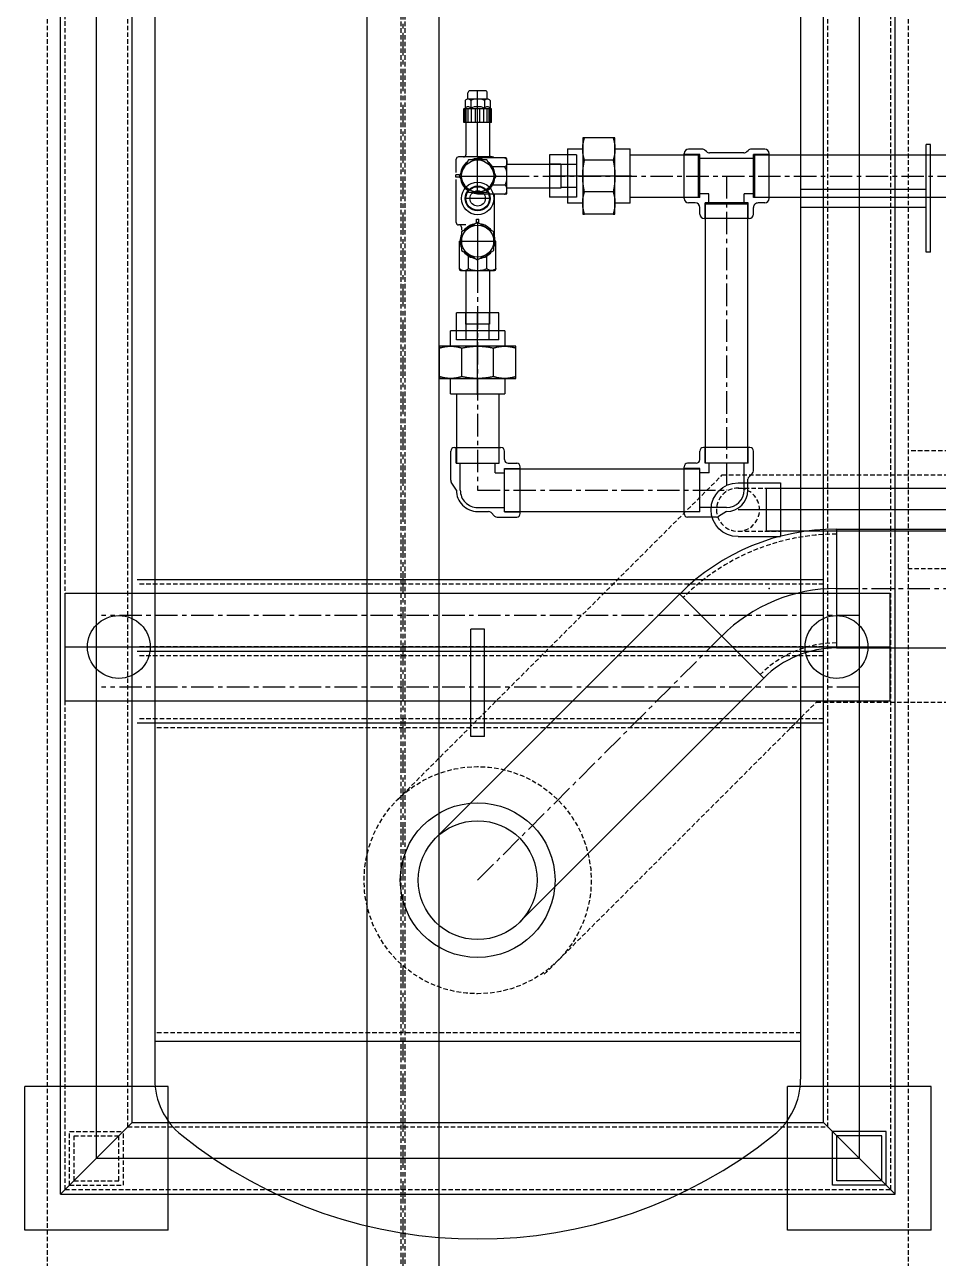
# Model space of a CAD drawing. Header units: inches. Extents: x -883 to 808, y -248 to 1051.
# Drawn here: x -539.7 to -488.8, y 836.7 to 905.5 of the extents above; entities that cross this region are included whole.
import ezdxf

# ---------------------------------------------------------------- set-up
doc = ezdxf.new("R2010")
doc.units = ezdxf.units.IN
doc.header["$MEASUREMENT"] = 0
doc.linetypes.add('CENTER', pattern=[2, 1.25, -0.25, 0.25, -0.25])
doc.linetypes.add('HIDDEN', pattern=[0.375, 0.25, -0.125])
doc.layers.get('0').update_dxf_attribs({"linetype": 'CONTINUOUS'})
for name, color, linetype in [('EQUIPMENT - SURGE DRUM', 41, 'CONTINUOUS'), ('EQUIPMENT - SURGE DRUM SUPPORT STEEL', 8, 'CONTINUOUS'), ('P-HPL', 5, 'CONTINUOUS'), ('P-HTRS', 6, 'CONTINUOUS'), ('P-RV', 193, 'CONTINUOUS'), ('STRUCTUAL', 8, 'CONTINUOUS')]:
    doc.layers.add(name, color=color, linetype=linetype)

# ---------------------------------------------------------------- blocks, each defined once
blk = doc.blocks.new('A$C568A6B4A')
for p, q in [((8.907, 44.426), (107.093, 44.426)), ((105, 44.426), (105, 8.426)), ((8.907, 8.426), (107.093, 8.426))]:
    blk.add_line(p, q)
for centre, radius, start, end in [((107.093, 40.426), 4, 38.62868, 90), ((89.574, 26.426), 26.426, 321.37132, 38.62868), ((107.093, 12.426), 4, 270, 321.37132)]:
    blk.add_arc(centre, radius, start, end)
blk = doc.blocks.new('2 90 ELL TOPVIEW')
for p, q in [((-1.5, 0), (-1.5, -2.375)), ((1.5, 0), (1.5, -2.375)), ((-1.1875, -1.5625), (1.1875, -1.5625)), ((-1.5, -2.375), (1.5, -2.375))]:
    blk.add_line(p, q)
at = {"linetype": 'HIDDEN'}
for p, q in [((-1.203, 0), (-1.203, -2.375)), ((1.203, 0), (1.203, -2.375))]:
    blk.add_line(p, q, dxfattribs=at)
blk.add_circle((0, 0), 1.203, dxfattribs=at)
blk.add_arc((0, 0), 1.5, 0, 180)
blk = doc.blocks.new('2 UNION - SIDE VIEW')
for p, q in [((-0.9, 2.125), (-0.9, 1.503)), ((-0.799, 2.125), (-0.9, 2.125)), ((-0.821, 2.052), (-0.815, 2.07)), ((-0.815, 2.07), (-0.81, 2.088)), ((-0.81, 2.088), (-0.805, 2.107)), ((-0.805, 2.107), (-0.799, 2.125)), ((0.799, 2.125), (-0.799, 2.125)), ((0.799, 2.125), (0.805, 2.107)), ((0.9, 2.125), (0.799, 2.125)), ((0.805, 2.107), (0.81, 2.088)), ((0.81, 2.088), (0.815, 2.07)), ((0.815, 2.07), (0.821, 2.052)), ((0.9, 1.503), (0.9, 2.125)), ((-1.75, 1.516), (-1.75, -1.516)), ((-1.75, 1.516), (-0.9, 1.516)), ((-0.9, 1.538), (-0.899, 1.556)), ((-0.9, 1.52), (-0.9, 1.538)), ((-0.9, 1.503), (-0.9, 1.52)), ((-0.9, 1.503), (-0.9, 0)), ((-0.9, 1.485), (-0.9, 1.503)), ((-0.9, 1.467), (-0.9, 1.485)), ((-0.899, 1.449), (-0.9, 1.467)), ((-0.899, 1.574), (-0.898, 1.592)), ((-0.899, 1.556), (-0.899, 1.574)), ((-0.899, 1.431), (-0.899, 1.449)), ((-0.898, 1.414), (-0.899, 1.431)), ((-0.898, 1.592), (-0.897, 1.609)), ((-0.897, 1.396), (-0.898, 1.414)), ((-0.897, 1.609), (-0.896, 1.627)), ((-0.896, 1.378), (-0.897, 1.396)), ((-0.896, 1.627), (-0.895, 1.645)), ((-0.895, 1.361), (-0.896, 1.378)), ((-0.895, 1.645), (-0.893, 1.662)), ((-0.893, 1.662), (-0.891, 1.68)), ((-0.891, 1.68), (-0.89, 1.698)), ((-0.89, 1.698), (-0.888, 1.715)), ((-0.888, 1.715), (-0.886, 1.733)), ((-0.886, 1.733), (-0.883, 1.75)), ((-0.883, 1.75), (-0.881, 1.768)), ((-0.881, 1.768), (-0.878, 1.785)), ((-0.878, 1.785), (-0.876, 1.803)), ((-0.876, 1.803), (-0.873, 1.821)), ((-0.873, 1.821), (-0.87, 1.838)), ((-0.87, 1.838), (-0.867, 1.856)), ((-0.867, 1.856), (-0.863, 1.874)), ((-0.863, 1.874), (-0.86, 1.891)), ((-0.86, 1.891), (-0.856, 1.909)), ((-0.856, 1.909), (-0.852, 1.927)), ((-0.852, 1.927), (-0.848, 1.945)), ((-0.848, 1.945), (-0.844, 1.962)), ((-0.844, 1.962), (-0.84, 1.98)), ((-0.84, 1.98), (-0.835, 1.998)), ((-0.835, 1.998), (-0.83, 2.016)), ((-0.83, 2.016), (-0.826, 2.034)), ((-0.826, 2.034), (-0.821, 2.052)), ((0.821, 2.052), (0.826, 2.034)), ((0.826, 2.034), (0.83, 2.016)), ((0.83, 2.016), (0.835, 1.998)), ((0.835, 1.998), (0.84, 1.98)), ((0.84, 1.98), (0.844, 1.962)), ((0.844, 1.962), (0.848, 1.945)), ((0.848, 1.945), (0.852, 1.927)), ((0.852, 1.927), (0.856, 1.909)), ((0.856, 1.909), (0.86, 1.891)), ((0.86, 1.891), (0.863, 1.874)), ((0.863, 1.874), (0.867, 1.856)), ((0.867, 1.856), (0.87, 1.838)), ((0.87, 1.838), (0.873, 1.821)), ((0.873, 1.821), (0.876, 1.803)), ((0.876, 1.803), (0.878, 1.785)), ((0.878, 1.785), (0.881, 1.768)), ((0.881, 1.768), (0.883, 1.75)), ((0.883, 1.75), (0.886, 1.733)), ((0.886, 1.733), (0.888, 1.715)), ((0.888, 1.715), (0.89, 1.698)), ((0.89, 1.698), (0.891, 1.68)), ((0.891, 1.68), (0.893, 1.662)), ((0.893, 1.662), (0.895, 1.645)), ((0.895, 1.645), (0.896, 1.627)), ((0.896, 1.378), (0.895, 1.361)), ((0.896, 1.627), (0.897, 1.609)), ((0.897, 1.396), (0.896, 1.378)), ((0.897, 1.609), (0.898, 1.592)), ((0.898, 1.414), (0.897, 1.396)), ((0.898, 1.592), (0.899, 1.574)), ((0.899, 1.431), (0.898, 1.414)), ((0.899, 1.574), (0.899, 1.556)), ((0.899, 1.556), (0.9, 1.538)), ((0.9, 1.467), (0.899, 1.449)), ((0.899, 1.449), (0.899, 1.431)), ((0.9, 1.538), (0.9, 1.52)), ((0.9, 1.52), (0.9, 1.503)), ((0.9, 1.516), (1.75, 1.516)), ((0.9, 1.503), (0.9, 1.485)), ((0.9, 0), (0.9, 1.503)), ((0.9, 1.485), (0.9, 1.467)), ((1.75, -1.516), (1.75, 1.516)), ((-0.893, 1.343), (-0.895, 1.361)), ((-0.891, 1.325), (-0.893, 1.343)), ((-0.89, 1.308), (-0.891, 1.325)), ((-0.888, 1.29), (-0.89, 1.308)), ((-0.886, 1.272), (-0.888, 1.29)), ((-0.883, 1.255), (-0.886, 1.272)), ((-0.881, 1.237), (-0.883, 1.255)), ((-0.878, 1.22), (-0.881, 1.237)), ((-0.876, 1.202), (-0.878, 1.22)), ((-0.873, 1.185), (-0.876, 1.202)), ((-0.87, 1.167), (-0.873, 1.185)), ((-0.867, 1.149), (-0.87, 1.167)), ((-0.863, 1.132), (-0.867, 1.149)), ((-0.86, 1.114), (-0.863, 1.132)), ((-0.856, 1.096), (-0.86, 1.114)), ((-0.852, 1.078), (-0.856, 1.096)), ((-0.848, 1.061), (-0.852, 1.078)), ((-0.844, 1.043), (-0.848, 1.061)), ((-0.84, 1.025), (-0.844, 1.043)), ((-0.835, 1.007), (-0.84, 1.025)), ((-0.84, 0.675), (-0.835, 0.701)), ((-0.83, 0.989), (-0.835, 1.007)), ((-0.835, 0.701), (-0.83, 0.726)), ((-0.826, 0.971), (-0.83, 0.989)), ((-0.83, 0.726), (-0.826, 0.752)), ((-0.821, 0.953), (-0.826, 0.971)), ((-0.826, 0.752), (-0.821, 0.777)), ((-0.815, 0.935), (-0.821, 0.953)), ((-0.821, 0.777), (-0.815, 0.803)), ((-0.81, 0.917), (-0.815, 0.935)), ((-0.815, 0.803), (-0.81, 0.829)), ((-0.805, 0.899), (-0.81, 0.917)), ((-0.81, 0.829), (-0.805, 0.854)), ((-0.799, 0.88), (-0.805, 0.899)), ((-0.805, 0.854), (-0.799, 0.88)), ((0.799, 0.88), (-0.799, 0.88)), ((0.805, 0.899), (0.799, 0.88)), ((0.799, 0.88), (0.805, 0.854)), ((0.81, 0.917), (0.805, 0.899)), ((0.805, 0.854), (0.81, 0.829)), ((0.815, 0.935), (0.81, 0.917)), ((0.81, 0.829), (0.815, 0.803)), ((0.821, 0.953), (0.815, 0.935)), ((0.815, 0.803), (0.821, 0.777)), ((0.826, 0.971), (0.821, 0.953)), ((0.821, 0.777), (0.826, 0.752)), ((0.83, 0.989), (0.826, 0.971)), ((0.826, 0.752), (0.83, 0.726)), ((0.835, 1.007), (0.83, 0.989)), ((0.83, 0.726), (0.835, 0.701)), ((0.84, 1.025), (0.835, 1.007)), ((0.835, 0.701), (0.84, 0.675)), ((0.844, 1.043), (0.84, 1.025)), ((0.848, 1.061), (0.844, 1.043)), ((0.852, 1.078), (0.848, 1.061)), ((0.856, 1.096), (0.852, 1.078)), ((0.86, 1.114), (0.856, 1.096)), ((0.863, 1.132), (0.86, 1.114)), ((0.867, 1.149), (0.863, 1.132)), ((0.87, 1.167), (0.867, 1.149)), ((0.873, 1.185), (0.87, 1.167)), ((0.876, 1.202), (0.873, 1.185)), ((0.878, 1.22), (0.876, 1.202)), ((0.881, 1.237), (0.878, 1.22)), ((0.883, 1.255), (0.881, 1.237)), ((0.886, 1.272), (0.883, 1.255)), ((0.888, 1.29), (0.886, 1.272)), ((0.89, 1.308), (0.888, 1.29)), ((0.891, 1.325), (0.89, 1.308)), ((0.893, 1.343), (0.891, 1.325)), ((0.895, 1.361), (0.893, 1.343)), ((1.812, 0), (-1.812, 0)), ((-0.9, 0.051), (-0.899, 0.076)), ((-0.9, 0.025), (-0.9, 0.051)), ((-0.9, 0), (-0.9, 0.025)), ((-0.9, 0), (-0.9, -1.503)), ((-0.9, -0.025), (-0.9, 0)), ((-0.899, 0.101), (-0.898, 0.126)), ((-0.899, 0.076), (-0.899, 0.101)), ((-0.898, 0.126), (-0.897, 0.151)), ((-0.897, 0.151), (-0.896, 0.176)), ((-0.896, 0.176), (-0.895, 0.201)), ((-0.895, 0.201), (-0.893, 0.226)), ((-0.893, 0.226), (-0.891, 0.251)), ((-0.891, 0.251), (-0.89, 0.276)), ((-0.89, 0.276), (-0.888, 0.301)), ((-0.888, 0.301), (-0.886, 0.325)), ((-0.886, 0.325), (-0.883, 0.35)), ((-0.883, 0.35), (-0.881, 0.375)), ((-0.881, 0.375), (-0.878, 0.4)), ((-0.878, 0.4), (-0.876, 0.425)), ((-0.876, 0.425), (-0.873, 0.45)), ((-0.873, 0.45), (-0.87, 0.475)), ((-0.87, 0.475), (-0.867, 0.5)), ((-0.867, 0.5), (-0.863, 0.525)), ((-0.863, 0.525), (-0.86, 0.55)), ((-0.86, 0.55), (-0.856, 0.575)), ((-0.856, 0.575), (-0.852, 0.6)), ((-0.852, 0.6), (-0.848, 0.625)), ((-0.848, 0.625), (-0.844, 0.65)), ((-0.844, 0.65), (-0.84, 0.675)), ((0.84, 0.675), (0.844, 0.65)), ((0.844, 0.65), (0.848, 0.625)), ((0.848, 0.625), (0.852, 0.6)), ((0.852, 0.6), (0.856, 0.575)), ((0.856, 0.575), (0.86, 0.55)), ((0.86, 0.55), (0.863, 0.525)), ((0.863, 0.525), (0.867, 0.5)), ((0.867, 0.5), (0.87, 0.475)), ((0.87, 0.475), (0.873, 0.45)), ((0.873, 0.45), (0.876, 0.425)), ((0.876, 0.425), (0.878, 0.4)), ((0.878, 0.4), (0.881, 0.375)), ((0.881, 0.375), (0.883, 0.35)), ((0.883, 0.35), (0.886, 0.325)), ((0.886, 0.325), (0.888, 0.301)), ((0.888, 0.301), (0.89, 0.276)), ((0.89, 0.276), (0.891, 0.251)), ((0.891, 0.251), (0.893, 0.226)), ((0.893, 0.226), (0.895, 0.201)), ((0.895, 0.201), (0.896, 0.176)), ((0.896, 0.176), (0.897, 0.151)), ((0.897, 0.151), (0.898, 0.126)), ((0.898, 0.126), (0.899, 0.101)), ((0.899, 0.101), (0.899, 0.076)), ((0.899, 0.076), (0.9, 0.051)), ((0.9, 0.051), (0.9, 0.025)), ((0.9, 0.025), (0.9, 0)), ((0.9, 0), (0.9, -0.025)), ((0.9, -1.503), (0.9, 0)), ((-0.9, -0.051), (-0.9, -0.025)), ((-0.899, -0.076), (-0.9, -0.051)), ((-0.899, -0.101), (-0.899, -0.076)), ((-0.898, -0.126), (-0.899, -0.101)), ((-0.897, -0.151), (-0.898, -0.126)), ((-0.896, -0.176), (-0.897, -0.151)), ((-0.895, -0.201), (-0.896, -0.176)), ((-0.893, -0.226), (-0.895, -0.201)), ((-0.891, -0.251), (-0.893, -0.226)), ((-0.89, -0.276), (-0.891, -0.251)), ((-0.888, -0.301), (-0.89, -0.276)), ((-0.886, -0.325), (-0.888, -0.301)), ((-0.883, -0.35), (-0.886, -0.325)), ((-0.881, -0.375), (-0.883, -0.35)), ((-0.878, -0.4), (-0.881, -0.375)), ((-0.876, -0.425), (-0.878, -0.4)), ((-0.873, -0.45), (-0.876, -0.425)), ((-0.87, -0.475), (-0.873, -0.45)), ((-0.867, -0.5), (-0.87, -0.475)), ((-0.863, -0.525), (-0.867, -0.5)), ((-0.86, -0.55), (-0.863, -0.525)), ((-0.856, -0.575), (-0.86, -0.55)), ((-0.852, -0.6), (-0.856, -0.575)), ((-0.848, -0.625), (-0.852, -0.6)), ((-0.844, -0.65), (-0.848, -0.625)), ((-0.84, -0.675), (-0.844, -0.65)), ((-0.835, -0.701), (-0.84, -0.675)), ((0.84, -0.675), (0.835, -0.701)), ((0.844, -0.65), (0.84, -0.675)), ((0.848, -0.625), (0.844, -0.65)), ((0.852, -0.6), (0.848, -0.625)), ((0.856, -0.575), (0.852, -0.6)), ((0.86, -0.55), (0.856, -0.575)), ((0.863, -0.525), (0.86, -0.55)), ((0.867, -0.5), (0.863, -0.525)), ((0.87, -0.475), (0.867, -0.5)), ((0.873, -0.45), (0.87, -0.475)), ((0.876, -0.425), (0.873, -0.45)), ((0.878, -0.4), (0.876, -0.425)), ((0.881, -0.375), (0.878, -0.4)), ((0.883, -0.35), (0.881, -0.375)), ((0.886, -0.325), (0.883, -0.35)), ((0.888, -0.301), (0.886, -0.325)), ((0.89, -0.276), (0.888, -0.301)), ((0.891, -0.251), (0.89, -0.276)), ((0.893, -0.226), (0.891, -0.251)), ((0.895, -0.201), (0.893, -0.226)), ((0.896, -0.176), (0.895, -0.201)), ((0.897, -0.151), (0.896, -0.176)), ((0.898, -0.126), (0.897, -0.151)), ((0.899, -0.101), (0.898, -0.126)), ((0.9, -0.051), (0.899, -0.076)), ((0.899, -0.076), (0.899, -0.101)), ((0.9, -0.025), (0.9, -0.051)), ((-0.896, -1.378), (-0.895, -1.361)), ((-0.895, -1.361), (-0.893, -1.343)), ((-0.893, -1.343), (-0.891, -1.325)), ((-0.891, -1.325), (-0.89, -1.308)), ((-0.89, -1.308), (-0.888, -1.29)), ((-0.888, -1.29), (-0.886, -1.272)), ((-0.886, -1.272), (-0.883, -1.255)), ((-0.883, -1.255), (-0.881, -1.237)), ((-0.881, -1.237), (-0.878, -1.22)), ((-0.878, -1.22), (-0.876, -1.202)), ((-0.876, -1.202), (-0.873, -1.185)), ((-0.873, -1.185), (-0.87, -1.167)), ((-0.87, -1.167), (-0.867, -1.149)), ((-0.867, -1.149), (-0.863, -1.132)), ((-0.863, -1.132), (-0.86, -1.114)), ((-0.86, -1.114), (-0.856, -1.096)), ((-0.856, -1.096), (-0.852, -1.078)), ((-0.852, -1.078), (-0.848, -1.061)), ((-0.848, -1.061), (-0.844, -1.043)), ((-0.844, -1.043), (-0.84, -1.025)), ((-0.84, -1.025), (-0.835, -1.007)), ((-0.83, -0.726), (-0.835, -0.701)), ((-0.835, -1.007), (-0.83, -0.989)), ((-0.826, -0.752), (-0.83, -0.726)), ((-0.83, -0.989), (-0.826, -0.971)), ((-0.821, -0.777), (-0.826, -0.752)), ((-0.826, -0.971), (-0.821, -0.953)), ((-0.815, -0.803), (-0.821, -0.777)), ((-0.821, -0.953), (-0.815, -0.935)), ((-0.81, -0.829), (-0.815, -0.803)), ((-0.815, -0.935), (-0.81, -0.917)), ((-0.805, -0.854), (-0.81, -0.829)), ((-0.81, -0.917), (-0.805, -0.899)), ((-0.799, -0.88), (-0.805, -0.854)), ((-0.805, -0.899), (-0.799, -0.88)), ((0.799, -0.88), (-0.799, -0.88)), ((0.805, -0.854), (0.799, -0.88)), ((0.799, -0.88), (0.805, -0.899)), ((0.81, -0.829), (0.805, -0.854)), ((0.805, -0.899), (0.81, -0.917)), ((0.815, -0.803), (0.81, -0.829)), ((0.81, -0.917), (0.815, -0.935)), ((0.821, -0.777), (0.815, -0.803)), ((0.815, -0.935), (0.821, -0.953)), ((0.826, -0.752), (0.821, -0.777)), ((0.821, -0.953), (0.826, -0.971)), ((0.83, -0.726), (0.826, -0.752)), ((0.826, -0.971), (0.83, -0.989)), ((0.835, -0.701), (0.83, -0.726)), ((0.83, -0.989), (0.835, -1.007)), ((0.835, -1.007), (0.84, -1.025)), ((0.84, -1.025), (0.844, -1.043)), ((0.844, -1.043), (0.848, -1.061)), ((0.848, -1.061), (0.852, -1.078)), ((0.852, -1.078), (0.856, -1.096)), ((0.856, -1.096), (0.86, -1.114)), ((0.86, -1.114), (0.863, -1.132)), ((0.863, -1.132), (0.867, -1.149)), ((0.867, -1.149), (0.87, -1.167)), ((0.87, -1.167), (0.873, -1.185)), ((0.873, -1.185), (0.876, -1.202)), ((0.876, -1.202), (0.878, -1.22)), ((0.878, -1.22), (0.881, -1.237)), ((0.881, -1.237), (0.883, -1.255)), ((0.883, -1.255), (0.886, -1.272)), ((0.886, -1.272), (0.888, -1.29)), ((0.888, -1.29), (0.89, -1.308)), ((0.89, -1.308), (0.891, -1.325)), ((0.891, -1.325), (0.893, -1.343)), ((0.893, -1.343), (0.895, -1.361)), ((0.895, -1.361), (0.896, -1.378)), ((-0.9, -1.516), (-1.75, -1.516)), ((-0.9, -1.467), (-0.899, -1.449)), ((-0.9, -1.485), (-0.9, -1.467)), ((-0.9, -1.503), (-0.9, -1.485)), ((-0.9, -1.503), (-0.9, -2.125)), ((-0.9, -1.52), (-0.9, -1.503)), ((-0.9, -1.538), (-0.9, -1.52)), ((-0.899, -1.556), (-0.9, -1.538)), ((-0.899, -1.431), (-0.898, -1.414)), ((-0.899, -1.449), (-0.899, -1.431)), ((-0.899, -1.574), (-0.899, -1.556)), ((-0.898, -1.592), (-0.899, -1.574)), ((-0.898, -1.414), (-0.897, -1.396)), ((-0.897, -1.609), (-0.898, -1.592)), ((-0.897, -1.396), (-0.896, -1.378)), ((-0.896, -1.627), (-0.897, -1.609)), ((-0.895, -1.645), (-0.896, -1.627)), ((-0.893, -1.662), (-0.895, -1.645)), ((-0.891, -1.68), (-0.893, -1.662)), ((-0.89, -1.698), (-0.891, -1.68)), ((-0.888, -1.715), (-0.89, -1.698)), ((-0.886, -1.733), (-0.888, -1.715)), ((-0.883, -1.75), (-0.886, -1.733)), ((-0.881, -1.768), (-0.883, -1.75)), ((-0.878, -1.785), (-0.881, -1.768)), ((-0.876, -1.803), (-0.878, -1.785)), ((-0.873, -1.821), (-0.876, -1.803)), ((-0.87, -1.838), (-0.873, -1.821)), ((-0.867, -1.856), (-0.87, -1.838)), ((-0.863, -1.874), (-0.867, -1.856)), ((-0.86, -1.891), (-0.863, -1.874)), ((-0.856, -1.909), (-0.86, -1.891)), ((-0.852, -1.927), (-0.856, -1.909)), ((-0.848, -1.945), (-0.852, -1.927)), ((-0.844, -1.962), (-0.848, -1.945)), ((-0.84, -1.98), (-0.844, -1.962)), ((-0.835, -1.998), (-0.84, -1.98)), ((-0.83, -2.016), (-0.835, -1.998)), ((-0.826, -2.034), (-0.83, -2.016)), ((-0.821, -2.052), (-0.826, -2.034)), ((-0.815, -2.07), (-0.821, -2.052)), ((0.821, -2.052), (0.815, -2.07)), ((0.826, -2.034), (0.821, -2.052)), ((0.83, -2.016), (0.826, -2.034)), ((0.835, -1.998), (0.83, -2.016)), ((0.84, -1.98), (0.835, -1.998)), ((0.844, -1.962), (0.84, -1.98)), ((0.848, -1.945), (0.844, -1.962)), ((0.852, -1.927), (0.848, -1.945)), ((0.856, -1.909), (0.852, -1.927)), ((0.86, -1.891), (0.856, -1.909)), ((0.863, -1.874), (0.86, -1.891)), ((0.867, -1.856), (0.863, -1.874)), ((0.87, -1.838), (0.867, -1.856)), ((0.873, -1.821), (0.87, -1.838)), ((0.876, -1.803), (0.873, -1.821)), ((0.878, -1.785), (0.876, -1.803)), ((0.881, -1.768), (0.878, -1.785)), ((0.883, -1.75), (0.881, -1.768)), ((0.886, -1.733), (0.883, -1.75)), ((0.888, -1.715), (0.886, -1.733)), ((0.89, -1.698), (0.888, -1.715)), ((0.891, -1.68), (0.89, -1.698)), ((0.893, -1.662), (0.891, -1.68)), ((0.895, -1.645), (0.893, -1.662)), ((0.896, -1.627), (0.895, -1.645)), ((0.896, -1.378), (0.897, -1.396)), ((0.897, -1.609), (0.896, -1.627)), ((0.897, -1.396), (0.898, -1.414)), ((0.898, -1.592), (0.897, -1.609)), ((0.898, -1.414), (0.899, -1.431)), ((0.899, -1.574), (0.898, -1.592)), ((0.899, -1.431), (0.899, -1.449)), ((0.899, -1.449), (0.9, -1.467)), ((0.9, -1.538), (0.899, -1.556)), ((0.899, -1.556), (0.899, -1.574)), ((0.9, -1.467), (0.9, -1.485)), ((0.9, -1.485), (0.9, -1.503)), ((0.9, -1.503), (0.9, -1.52)), ((0.9, -2.125), (0.9, -1.503)), ((1.75, -1.516), (0.9, -1.516)), ((0.9, -1.52), (0.9, -1.538)), ((-0.9, -2.125), (-0.799, -2.125)), ((-0.81, -2.088), (-0.815, -2.07)), ((-0.805, -2.107), (-0.81, -2.088)), ((-0.799, -2.125), (-0.805, -2.107)), ((0.799, -2.125), (-0.799, -2.125)), ((0.805, -2.107), (0.799, -2.125)), ((0.799, -2.125), (0.9, -2.125)), ((0.81, -2.088), (0.805, -2.107)), ((0.815, -2.07), (0.81, -2.088))]:
    blk.add_line(p, q)
blk = doc.blocks.new('2 X 1 REDUCING INSERT')
for p, q in [((0, 1.1875), (1.5, 1.1875)), ((0, -1.1875), (0, 1.1875)), ((1.5, -1.1875), (1.5, 1.1875)), ((0, 0.639), (0.875, 0.639)), ((0, 0), (1.5, 0)), ((0.875, -0.668), (0.875, 0.668)), ((0.875, 0.668), (1.5, 0.668)), ((0, -0.639), (0.875, -0.639)), ((0.875, -0.668), (1.5, -0.668)), ((0, -1.1875), (1.5, -1.1875))]:
    blk.add_line(p, q)
blk = doc.blocks.new('2 90 ELL')
for p, q in [((0, 1.188), (0.451, 1.47)), ((0.557, 1.5), (2.175, 1.5)), ((0, 0.969), (1.5, 0.969)), ((1.5, 1.203), (2.375, 1.203)), ((1.5, 1.203), (1.5, -1.203)), ((2.375, 1.3), (2.375, -1.3)), ((-0.97, 0), (-0.97, -1.5)), ((-1.188, 0), (-1.188, -0.605)), ((-1.5, -1.083), (-1.5, -2.175)), ((-1.441, -0.941), (-1.246, -0.746)), ((0.969, -0.97), (0.969, -1.5)), ((0.969, -0.97), (1.5, -0.97)), ((1.5, -1.203), (2.375, -1.203)), ((-1.203, -1.5), (1.203, -1.5)), ((-1.203, -1.5), (-1.203, -2.375)), ((1.203, -1.5), (1.203, -2.375)), ((1.5, -1.7), (1.5, -2.175)), ((1.7, -1.5), (2.175, -1.5)), ((-1.3, -2.375), (1.3, -2.375))]:
    blk.add_line(p, q)
for centre, radius, start, end in [((0.557, 1.3), 0.2, 90, 122.00538), ((2.175, 1.3), 0.2, 0, 90), ((0, 0), 1.188, 90, 180), ((0, 0), 1.188, 90, 180), ((0, 0), 0.97, 90, 180), ((-1.387, -0.605), 0.2, 315, 0), ((-1.3, -1.083), 0.2, 135, 180), ((2.175, -1.3), 0.2, 270, 360), ((1.7, -1.7), 0.2, 90, 180), ((-1.3, -2.175), 0.2, 180, 270), ((1.3, -2.175), 0.2, 270, 0)]:
    blk.add_arc(centre, radius, start, end)
blk = doc.blocks.new('2 TEE')
for p, q in [((-1.5, 2.125), (-1.5, 1.75)), ((-1.25, 2.375), (1.25, 2.375)), ((-1.203, 2.375), (-1.203, 1.5)), ((1.203, 2.375), (1.203, 1.5)), ((1.5, 2.125), (1.5, 1.75)), ((-2.125, 1.5), (-1.75, 1.5)), ((-1.203, 1.562), (1.203, 1.562)), ((-1.203, 1.5), (1.203, 1.5)), ((-0.985, 1.5), (-0.985, 0.985)), ((0.985, 1.5), (0.985, 0.985)), ((1.75, 1.5), (2.125, 1.5)), ((-2.375, 1.25), (-2.375, -1.25)), ((-2.375, 1.203), (-1.5, 1.203)), ((-1.563, 1.203), (-1.563, -1.203)), ((-1.5, 1.203), (-1.5, -1.203)), ((-1.5, 0.985), (-0.985, 0.985)), ((0.985, 0.985), (1.5, 0.985)), ((1.5, 1.203), (2.375, 1.203)), ((1.5, 1.203), (1.5, -1.203)), ((1.562, 1.203), (1.562, -1.203)), ((2.375, 1.25), (2.375, -1.25)), ((-2.375, -1.203), (-1.5, -1.203)), ((-1.5, -0.985), (1.5, -0.985)), ((-1.129, -1.364), (-1.192, -1.427)), ((-0.952, -1.291), (0.952, -1.291)), ((1.129, -1.364), (1.192, -1.427)), ((1.5, -1.203), (2.375, -1.203)), ((-2.125, -1.5), (-1.369, -1.5)), ((1.369, -1.5), (2.125, -1.5))]:
    blk.add_line(p, q)
for centre, start, end in [((-1.25, 2.125), 90, 180), ((1.25, 2.125), 0, 90), ((-2.125, 1.25), 90, 180), ((-1.75, 1.75), 270, 0), ((1.75, 1.75), 180, 270), ((2.125, 1.25), 0, 90), ((-2.125, -1.25), 180, 270), ((-0.952, -1.541), 90, 135), ((0.952, -1.541), 45, 90), ((2.125, -1.25), 270, 360), ((-1.369, -1.25), 270, 315), ((1.369, -1.25), 225, 270)]:
    blk.add_arc(centre, 0.25, start, end)
blk = doc.blocks.new('6 45')
for p, q in [((0.309, 4.994), (4.994, 0.309)), ((3.313, -3.75), (-3.312, -3.75))]:
    blk.add_line(p, q)
for radius, start, end in [(12.313, 134.89726, 180.10274), (9, 134.85945, 180.14055), (5.688, 134.77759, 180.22241)]:
    blk.add_arc((9, -3.728), radius, start, end)
at = {"linetype": 'HIDDEN'}
for radius, start, end in [(12.033, 134.89487, 180.10513), (5.968, 134.78802, 180.21198)]:
    blk.add_arc((9, -3.728), radius, start, end, dxfattribs=at)
blk.add_point((0, 0))

msp = doc.modelspace()

# ---------------------------------------------------------------- linework, layer by layer
at = {"layer": 'EQUIPMENT - SURGE DRUM', "color": 8, "linetype": 'HIDDEN'}
for p, q in [((-538.48529, 959.79534), (-538.48529, 831.79534)), ((-490.48529, 959.79534), (-490.48529, 831.79534))]:
    msp.add_line(p, q, dxfattribs=at)
at = {"layer": 'EQUIPMENT - SURGE DRUM'}
for p, q in [((-489.23529, 898.79534), (-489.48529, 898.79534)), ((-489.48529, 892.79534), (-489.48529, 898.79534)), ((-489.23529, 892.79534), (-489.23529, 898.79534)), ((-489.48529, 896.29534), (-496.49305, 896.29534)), ((-489.48529, 895.29534), (-496.49146, 895.29534)), ((-489.23529, 892.79534), (-489.48529, 892.79534)), ((-496.48529, 879.63284), (-498.41035, 879.63284)), ((-487.48529, 879.63284), (-496.48529, 879.63284)), ((-487.48529, 878.44534), (-499.97285, 878.44534)), ((-496.48529, 877.25784), (-498.41035, 877.25784)), ((-487.48529, 877.25784), (-496.48529, 877.25784)), ((-537.48566, 873.79534), (-491.48491, 873.79534)), ((-537.48566, 867.79534), (-537.48566, 873.79534)), ((-491.48491, 867.79534), (-491.48491, 873.79534)), ((-514.86029, 865.79534), (-514.86029, 871.79534)), ((-514.11029, 871.79534), (-514.86029, 871.79534)), ((-514.11029, 865.79534), (-514.11029, 871.79534)), ((-537.48566, 870.79534), (-491.48491, 870.79534)), ((-537.48566, 867.79534), (-491.48491, 867.79534)), ((-514.11029, 865.79534), (-514.86029, 865.79534))]:
    msp.add_line(p, q, dxfattribs=at)
at = {"layer": 'EQUIPMENT - SURGE DRUM', "linetype": 'HIDDEN'}
for p, q in [((-496.48529, 866.29534), (-532.48529, 866.29534)), ((-496.48529, 849.29534), (-532.48529, 849.29534))]:
    msp.add_line(p, q, dxfattribs=at)
at = {"layer": 'EQUIPMENT - SURGE DRUM'}
for centre, radius in [((-514.48529, 895.79534), 0.90625), ((-514.48529, 895.79534), 0.665), ((-514.48529, 895.79534), 0.65625), ((-514.48529, 895.79534), 0.4275), ((-534.48566, 870.79534), 1.75), ((-494.48491, 870.79534), 1.75), ((-514.48529, 857.79534), 4.3125)]:
    msp.add_circle(centre, radius, dxfattribs=at)
at = {"layer": 'EQUIPMENT - SURGE DRUM SUPPORT STEEL'}
for p, q in [((-537.73566, 840.29534), (-537.73566, 950.79534)), ((-491.20889, 840.29534), (-491.20889, 950.79534)), ((-535.73566, 842.29534), (-535.73566, 948.79534)), ((-493.20889, 842.29534), (-493.20889, 948.79534)), ((-533.73566, 844.29534), (-533.73566, 946.79534)), ((-495.20889, 844.29534), (-495.20889, 946.79534)), ((-495.20889, 874.54534), (-533.45889, 874.54534)), ((-495.20889, 870.54534), (-533.45889, 870.54534)), ((-495.20889, 870.54534), (-533.45889, 870.54534)), ((-495.20889, 866.54534), (-533.45889, 866.54534)), ((-539.73566, 838.29534), (-539.73566, 846.29534)), ((-531.73566, 846.29534), (-539.73566, 846.29534)), ((-531.73566, 838.29534), (-531.73566, 846.29534)), ((-497.20889, 838.29534), (-497.20889, 846.29534)), ((-489.20889, 846.29534), (-497.20889, 846.29534)), ((-489.20889, 838.29534), (-489.20889, 846.29534)), ((-533.73566, 844.29534), (-537.73566, 840.29534)), ((-533.73566, 844.29534), (-495.20889, 844.29534)), ((-495.20889, 844.29534), (-491.20889, 840.29534)), ((-494.70889, 840.79534), (-494.70889, 843.79534)), ((-491.70889, 843.79534), (-494.70889, 843.79534)), ((-491.70889, 840.79534), (-491.70889, 843.79534)), ((-494.45889, 841.04534), (-494.45889, 843.54534)), ((-491.95889, 843.54534), (-494.45889, 843.54534)), ((-491.95889, 841.04534), (-491.95889, 843.54534)), ((-535.73566, 842.29534), (-493.20889, 842.29534)), ((-491.95889, 841.04534), (-494.45889, 841.04534)), ((-491.70889, 840.79534), (-494.70889, 840.79534)), ((-537.73566, 840.29534), (-491.20889, 840.29534)), ((-531.73566, 838.29534), (-539.73566, 838.29534)), ((-489.20889, 838.29534), (-497.20889, 838.29534))]:
    msp.add_line(p, q, dxfattribs=at)
at = {"layer": 'EQUIPMENT - SURGE DRUM SUPPORT STEEL', "linetype": 'HIDDEN'}
for p, q in [((-537.48566, 840.54534), (-537.48566, 950.54534)), ((-533.98566, 844.04534), (-533.98566, 947.04534)), ((-495.20889, 874.29534), (-533.45889, 874.29534)), ((-495.20889, 870.79534), (-533.45889, 870.79534)), ((-495.20889, 870.29534), (-533.45889, 870.29534)), ((-495.20889, 866.79534), (-533.45889, 866.79534)), ((-537.23566, 840.79534), (-537.23566, 843.79534)), ((-537.23566, 843.79534), (-534.23566, 843.79534)), ((-534.23566, 840.79534), (-534.23566, 843.79534)), ((-536.98566, 841.04534), (-536.98566, 843.54534)), ((-536.98566, 843.54534), (-534.48566, 843.54534)), ((-534.48566, 841.04534), (-534.48566, 843.54534)), ((-536.98566, 841.04534), (-534.48566, 841.04534)), ((-537.23566, 840.79534), (-534.23566, 840.79534))]:
    msp.add_line(p, q, dxfattribs=at)
at = {"layer": 'EQUIPMENT - SURGE DRUM SUPPORT STEEL', "color": 8, "linetype": 'HIDDEN'}
for p, q in [((-491.45889, 840.54534), (-491.45889, 950.54534)), ((-494.95889, 844.04534), (-494.95889, 947.04534)), ((-533.98566, 844.04534), (-494.95889, 844.04534)), ((-537.48566, 840.54534), (-491.45889, 840.54534))]:
    msp.add_line(p, q, dxfattribs=at)
at = {"layer": 'EQUIPMENT - SURGE DRUM SUPPORT STEEL', "color": 8, "linetype": 'CENTER'}
for p, q in [((-493.20889, 872.54534), (-535.45889, 872.54534)), ((-493.20889, 868.54534), (-535.45889, 868.54534))]:
    msp.add_line(p, q, dxfattribs=at)
at = {"layer": 'P-HPL', "color": 8, "linetype": 'HIDDEN'}
for p, q in [((-463.81867, 881.73284), (-490.48529, 881.73284)), ((-470.39367, 875.15784), (-490.48529, 875.15784))]:
    msp.add_line(p, q, dxfattribs=at)
at = {"layer": 'P-HTRS', "color": 8, "linetype": 'HIDDEN'}
for p, q in [((-518.96304, 862.2731), (-500.853, 880.38313)), ((-500.853, 880.38313), (-440.68667, 880.38313)), ((-510.77321, 852.54935), (-495.60624, 867.71633)), ((-495.60624, 867.71633), (-447.01917, 867.71633))]:
    msp.add_line(p, q, dxfattribs=at)
at = {"layer": 'P-HTRS'}
for p, q in [((-494.52415, 877.36313), (-440.68667, 877.36313)), ((-516.82758, 860.13763), (-503.19271, 873.7725)), ((-494.47999, 870.73813), (-440.68667, 870.73813)), ((-512.11177, 855.48427), (-498.53935, 869.05669))]:
    msp.add_line(p, q, dxfattribs=at)
at = {"layer": 'P-HTRS', "color": 7, "linetype": 'CENTER'}
for p, q in [((-494.52415, 874.05063), (-440.68667, 874.05063)), ((-514.48529, 857.79534), (-500.85042, 871.43021))]:
    msp.add_line(p, q, dxfattribs=at)
at = {"layer": 'P-HTRS', "color": 8, "linetype": 'HIDDEN'}
msp.add_circle((-514.48529, 857.79534), 6.3325, dxfattribs=at)
at = {"layer": 'P-HTRS'}
msp.add_circle((-514.48529, 857.79534), 3.3125, dxfattribs=at)
at = {"layer": 'P-RV'}
for p, q in [((-515.02468, 901.32872), (-515.02468, 901.67815)), ((-514.06307, 901.79534), (-514.90752, 901.79534)), ((-514.48529, 898.11034), (-514.48529, 901.79534)), ((-513.94589, 901.32872), (-513.94589, 901.67815)), ((-515.26263, 900.78936), (-515.17975, 900.8308)), ((-515.17975, 901.25574), (-515.17975, 900.8308)), ((-513.94589, 901.32872), (-515.02468, 901.32872)), ((-514.86962, 901.25574), (-514.86962, 900.8308)), ((-514.10095, 901.25574), (-514.10095, 900.8308)), ((-513.79083, 901.25574), (-513.79083, 900.8308)), ((-513.70794, 900.78936), (-513.79083, 900.8308)), ((-513.70794, 900.78936), (-515.26263, 900.78936)), ((-515.26263, 900.02226), (-515.26263, 900.78936)), ((-515.18841, 900.02226), (-515.18841, 900.78936)), ((-515.12982, 900.02226), (-515.12982, 900.78936)), ((-515.01263, 900.02226), (-515.01263, 900.78936)), ((-514.83685, 900.02226), (-514.83685, 900.78936)), ((-514.60247, 900.02226), (-514.60247, 900.78936)), ((-514.3681, 900.02226), (-514.3681, 900.78936)), ((-514.13372, 900.02226), (-514.13372, 900.78936)), ((-513.95794, 900.02226), (-513.95794, 900.78936)), ((-513.84075, 900.02226), (-513.84075, 900.78936)), ((-513.78216, 900.02226), (-513.78216, 900.78936)), ((-513.70794, 900.02226), (-513.70794, 900.78936)), ((-513.70794, 900.02226), (-515.26263, 900.02226)), ((-515.14279, 900.02226), (-515.14279, 898.23534)), ((-513.82779, 900.02226), (-513.82779, 898.23534)), ((-513.67029, 898.11034), (-515.55029, 898.11034)), ((-505.98029, 898.23284), (-502.10529, 898.23284)), ((-499.04279, 898.23284), (-449.65391, 898.23284)), ((-515.67529, 897.23284), (-515.67529, 897.98534)), ((-514.48529, 896.03498), (-514.48529, 898.0557)), ((-512.91779, 898.0557), (-514.48529, 898.0557)), ((-514.48529, 898.0557), (-514.48529, 898.01659)), ((-512.98602, 897.55052), (-513.65576, 897.55052)), ((-512.85529, 896.09748), (-512.85529, 897.9932)), ((-512.85529, 897.70284), (-509.85529, 897.70284)), ((-515.70654, 896.98284), (-515.70654, 897.10784)), ((-515.51904, 897.10784), (-515.70654, 897.10784)), ((-515.51904, 896.98284), (-515.70654, 896.98284)), ((-515.67529, 894.44784), (-515.67529, 896.85784)), ((-515.51904, 897.04534), (-512.85529, 897.04534)), ((-514.48529, 896.07409), (-514.48529, 896.03498)), ((-512.91779, 896.03498), (-514.48529, 896.03498)), ((-512.98602, 896.54016), (-513.65576, 896.54016)), ((-513.54529, 893.65973), (-513.54529, 896.03498)), ((-512.85529, 896.38784), (-509.85529, 896.38784)), ((-513.79529, 895.79534), (-515.17529, 895.79534)), ((-505.98029, 895.85784), (-502.10529, 895.85784)), ((-501.79279, 881.03534), (-501.79279, 895.54534)), ((-499.41779, 881.03534), (-499.41779, 895.54534)), ((-499.04279, 895.85784), (-449.65391, 895.85784)), ((-514.54779, 894.44909), (-514.54779, 894.63659)), ((-514.54779, 894.63659), (-514.42279, 894.63659)), ((-514.42279, 894.44909), (-514.42279, 894.63659)), ((-515.13943, 894.32284), (-515.55029, 894.32284)), ((-515.39279, 894.19784), (-515.39279, 894.03033)), ((-514.48529, 894.44909), (-514.48529, 891.78534)), ((-515.49565, 893.41534), (-513.47492, 893.41534)), ((-515.49565, 891.84784), (-515.49565, 893.41534)), ((-515.45654, 893.41534), (-515.49565, 893.41534)), ((-513.47492, 893.41534), (-513.51404, 893.41534)), ((-513.47492, 891.84784), (-513.47492, 893.41534)), ((-514.99047, 891.91608), (-514.99047, 892.58581)), ((-513.9801, 891.91608), (-513.9801, 892.58581)), ((-515.43315, 891.78534), (-513.53742, 891.78534)), ((-515.14279, 891.78534), (-515.14279, 888.78534)), ((-513.82779, 891.78534), (-513.82779, 888.78534)), ((-515.67279, 884.91034), (-515.67279, 881.03534)), ((-513.29779, 884.91034), (-513.29779, 881.03534)), ((-512.98529, 880.72284), (-502.10529, 880.72284)), ((-512.98529, 878.34784), (-502.10529, 878.34784))]:
    msp.add_line(p, q, dxfattribs=at)
at = {"layer": 'P-RV', "color": 7, "linetype": 'CENTER'}
for p, q in [((-512.85529, 897.04534), (-448.09141, 897.04534)), ((-500.60529, 897.04534), (-500.60529, 879.53534)), ((-514.48529, 891.78534), (-514.48529, 879.53534)), ((-514.48529, 879.53534), (-500.60529, 879.53534))]:
    msp.add_line(p, q, dxfattribs=at)
at = {"layer": 'P-RV'}
for points in [[(-515.51904, 897.04534), (-515.00216, 896.15009), (-513.96841, 896.15009), (-513.45154, 897.04534), (-513.96841, 897.9406), (-515.00216, 897.9406)], [(-514.48529, 894.44909), (-515.38054, 893.93222), (-515.38054, 892.89847), (-514.48529, 892.38159), (-513.59003, 892.89847), (-513.59003, 893.93222)]]:
    msp.add_lwpolyline(points, close=True, dxfattribs=at)
for points in [[(-512.98604, 898.0557, -0.17033482), (-512.9414, 898.04005, -0.10495173), (-512.89358, 897.98172, -0.0667096), (-512.8661, 897.90511, -0.05285284), (-512.85529, 897.80311, -0.05285284), (-512.8661, 897.70112, -0.0667096), (-512.89358, 897.62451, -0.10495173), (-512.9414, 897.56618, -0.17033482), (-512.98604, 897.55052, -0.17033482)], [(-512.98604, 896.54016, 0.25862236), (-512.94814, 896.56117, 0.07645492), (-512.89358, 896.68812, 0.03663215), (-512.86639, 896.8375, 0.02670596), (-512.85529, 897.04534, 0.02670596), (-512.86639, 897.25318, 0.03663215), (-512.89358, 897.40256, 0.07645492), (-512.94814, 897.52952, 0.25862236), (-512.98604, 897.55052, 0.25862236)], [(-512.98604, 896.03498, 0.17033482), (-512.9414, 896.05064, 0.10495173), (-512.89358, 896.10896, 0.0667096), (-512.8661, 896.18558, 0.05285284), (-512.85529, 896.28757, 0.05285284), (-512.8661, 896.38956, 0.0667096), (-512.89358, 896.46618, 0.10495173), (-512.9414, 896.5245, 0.17033482), (-512.98604, 896.54016, 0.17033482)], [(-515.49565, 891.91609, 0.17033482), (-515.47999, 891.87146, 0.10495173), (-515.42167, 891.82364, 0.0667096), (-515.34505, 891.79615, 0.05285284), (-515.24306, 891.78534, 0.05285284), (-515.14106, 891.79615, 0.0667096), (-515.06445, 891.82364, 0.10495173), (-515.00613, 891.87146, 0.17033482), (-514.99047, 891.91609, 0.17033482)], [(-514.99047, 891.91609, 0.25862236), (-514.96946, 891.8782, 0.07645492), (-514.8425, 891.82364, 0.03663215), (-514.69312, 891.79645, 0.02670596), (-514.48529, 891.78534, 0.02670596), (-514.27745, 891.79645, 0.03663215), (-514.12807, 891.82364, 0.07645492), (-514.00111, 891.8782, 0.25862236), (-513.9801, 891.91609, 0.25862236)], [(-513.47492, 891.91609, -0.17033482), (-513.49058, 891.87146, -0.10495173), (-513.5489, 891.82364, -0.0667096), (-513.62552, 891.79615, -0.05285284), (-513.72751, 891.78534, -0.05285284), (-513.82951, 891.79615, -0.0667096), (-513.90612, 891.82364, -0.10495173), (-513.96444, 891.87146, -0.17033482), (-513.9801, 891.91609, -0.17033482)]]:
    msp.add_lwpolyline(points, format="xyb", dxfattribs=at)
for centre, radius in [((-514.48529, 897.04534), 0.89525), ((-514.48529, 895.79534), 0.69), ((-514.48529, 895.79534), 0.69), ((-514.48529, 895.79534), 0.65625), ((-514.48529, 895.79534), 0.4275), ((-514.48529, 893.41534), 0.89525)]:
    msp.add_circle(centre, radius, dxfattribs=at)
for centre, radius, start, end in [((-514.9075, 901.67815), 0.11719, 90, 180), ((-514.06307, 901.67815), 0.11719, 0, 90), ((-515.02468, 901.12751), 0.20122, 39.5904615, 140.4095385), ((-515.02468, 900.70256), 0.20122, 39.5904615, 140.4095385), ((-514.57623, 900.70443), 0.62452, 88.4649121, 118.0203459), ((-514.57623, 900.27948), 0.62452, 81.6262137, 118.0203459), ((-514.39434, 900.27948), 0.62452, 61.9796541, 98.3737815), ((-514.39434, 900.70443), 0.62452, 61.9796541, 91.5350879), ((-513.94589, 901.12751), 0.20122, 39.5904615, 140.4095385), ((-513.94589, 900.70256), 0.20122, 39.5904615, 140.4095385), ((-515.55029, 897.98534), 0.125, 90, 179.9999992), ((-515.26779, 898.23534), 0.125, 270, 0), ((-513.70279, 898.23534), 0.125, 180, 270), ((-513.67029, 897.98534), 0.125, 34.2569025, 90), ((-514.48529, 897.04534), 0.97125, 127.1839017, 172.8160983), ((-514.48529, 897.04534), 0.97125, 67.1839017, 112.8160983), ((-514.48529, 897.04534), 0.97125, 7.1839017, 52.8160983), ((-512.91779, 897.9932), 0.0625, 0.0000015, 90), ((-514.48529, 897.04534), 0.97125, 187.1839017, 232.8160983), ((-514.48529, 897.04534), 0.97125, 307.1839017, 352.8160983), ((-514.48529, 897.04534), 0.97125, 247.1839017, 292.8160983), ((-512.91779, 896.09748), 0.0625, 270, 0.0000015), ((-515.55029, 894.44784), 0.125, 180.0000008, 270), ((-515.51779, 894.19784), 0.125, 0, 90), ((-514.48529, 893.41534), 0.97125, 97.1839017, 142.8160983), ((-514.48529, 893.41534), 0.97125, 37.1839017, 82.8160983), ((-514.48529, 893.41534), 0.97125, 157.1839017, 202.8160983), ((-514.48529, 893.41534), 0.97125, 337.1839017, 22.8160983), ((-514.48529, 893.41534), 0.97125, 217.1839017, 262.8160983), ((-514.48529, 893.41534), 0.97125, 277.1839017, 322.8160983), ((-515.43315, 891.84784), 0.0625, 180, 270.0000015), ((-513.53742, 891.84784), 0.0625, 270.0000015, 0)]:
    msp.add_arc(centre, radius, start, end, dxfattribs=at)
at = {"layer": 'STRUCTUAL', "linetype": 'HIDDEN'}
for p, q in [((-518.77469, 1000.90275), (-518.77469, 797.91784)), ((-518.53969, 1000.90275), (-518.53969, 797.91784))]:
    msp.add_line(p, q, dxfattribs=at)
at = {"layer": 'STRUCTUAL', "linetype": 'CENTER'}
msp.add_line((-518.65719, 1001.02025), (-518.65719, 797.80034), dxfattribs=at)
at = {"layer": 'STRUCTUAL'}
for p, q in [((-520.66219, 999.01525), (-520.66219, 799.80534)), ((-516.65219, 999.01525), (-516.65219, 799.80534))]:
    msp.add_line(p, q, dxfattribs=at)

# ---------------------------------------------------------------- block references
at = {"layer": 'EQUIPMENT - SURGE DRUM', "rotation": 270}
msp.add_blockref('A$C568A6B4A', (-540.91145, 953.79532), dxfattribs=at)
at = {"layer": 'EQUIPMENT - SURGE DRUM', "xscale": -1, "rotation": 90}
msp.add_blockref('2 90 ELL TOPVIEW', (-499.97285, 878.44534), dxfattribs=at)
at = {"layer": 'P-HTRS', "rotation": 314.9999999999999}
msp.add_blockref('6 45', (-498.22999, 874.05063), dxfattribs=at)
at = {"layer": 'P-RV'}
msp.add_blockref('2 UNION - SIDE VIEW', (-507.73029, 897.04534), dxfattribs=at)
for name, p, rotation in [('2 X 1 REDUCING INSERT', (-508.98029, 897.04534), 179.9999999999999), ('2 TEE', (-500.60529, 897.04534), 180), ('2 X 1 REDUCING INSERT', (-514.48529, 887.91034), 89.99999999999999), ('2 UNION - SIDE VIEW', (-514.48529, 886.66034), 270), ('2 90 ELL', (-514.48529, 879.53534), 89.99999999999999), ('2 90 ELL', (-500.60529, 879.53534), 180)]:
    msp.add_blockref(name, p, dxfattribs=dict(at, rotation=rotation))

doc.saveas('drawing.dxf')
